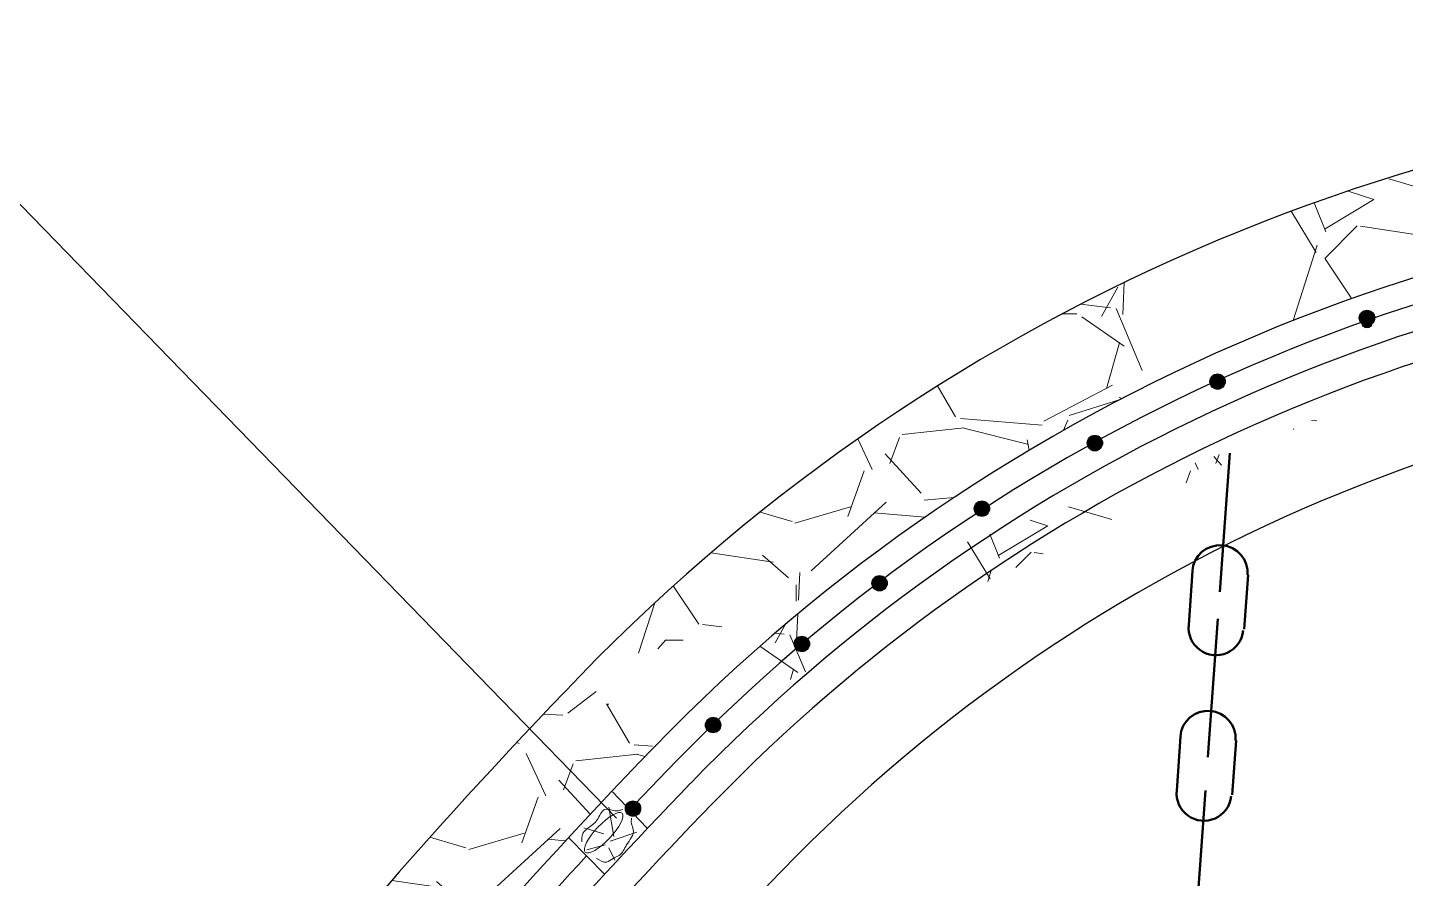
# Model space of a CAD drawing. Header units: millimetres. Extents: x -46762 to 161452, y -66984 to 31524.
# Drawn here: x -40546 to -39204, y -8710 to -7882 of the extents above; entities that cross this region are included whole.
import ezdxf

# ---------------------------------------------------------------- set-up
doc = ezdxf.new("R2010")
doc.units = ezdxf.units.MM
doc.header["$LTSCALE"] = 0.5
pattern_1 = [(228.0128, (-97673.256, -17195.63), (-2540.002158, -2857.503511), [42.7151, -4228.8125]), (184.9697, (-97701.831, -17227.38), (3810.0061633, 317.4977594), [73.3006, -7256.75]), (132.5104, (-97774.856, -17233.73), (3174.99769, -3492.5034116), [51.6853, -5116.8375]), (267.2737, (-97898.681, -17313.105), (317.4986214, 6349.9979567), [66.7506, -6608.3]), (292.8337, (-97901.856, -17379.78), (-1587.504507, 3810.0021663), [65.4543, -6479.975]), (357.2737, (-97876.456, -17440.105), (-6349.9979567, 317.4986214), [66.7506, -6608.3]), (37.6942, (-97809.781, -17443.28), (-4127.5026077, -3174.9971696), [88.2742, -8739.1375]), (72.2553, (-97739.931, -17389.305), (2222.5044457, 6985.0020258), [83.34, -8250.6625]), (121.4296, (-97714.531, -17309.93), (-2540.0006544, 4127.495145), [66.9766, -6630.6875]), (175.2364, (-97749.456, -17252.78), (3492.497257, -317.49702), [76.4641, -3746.7375]), (222.3974, (-97825.656, -17246.43), (-3810.0001147, -3492.4954563), [98.8848, -9789.6]), (138.8141, (-97584.356, -17316.28), (-2222.498584, 1904.99707), [33.7506, -3341.325]), (171.4692, (-97609.756, -17294.055), (4127.4936994, -635.0016), [64.2102, -6356.825]), (225, (-97673.26, -17284.53), (-7e-14, -317.4998), [44.9011, -404.1112]), (203.1986, (-97695.48, -17246.43), (1587.505353, 635.002784), [24.1801, -2393.825]), (291.8014, (-97717.706, -17255.955), (-317.50022, 952.500614), [34.1957, -1675.6]), (30.9638, (-97705.006, -17287.705), (952.498994, 635.000495), [55.54, -1795.7875]), (161.5651, (-97657.38, -17259.13), (635.00029, -317.49953), [40.1609, -963.8625]), (16.3895, (-97901.856, -17255.955), (3175.001752, 952.498019), [56.261, -5569.85]), (70.3462, (-97847.88, -17240.08), (-1269.996461, -3492.495061), [47.1999, -4672.775]), (293.1986, (-97657.38, -17195.63), (-635.002784, 1587.505353), [48.36, -2369.65]), (343.6105, (-97638.33, -17240.08), (-3175.001752, 952.498019), [56.261, -5569.85]), (339.444, (-97901.856, -17452.805), (-1587.50197, 634.99923), [54.2544, -2658.4625]), (294.7751, (-97851.056, -17471.855), (-1587.4963005, 3492.498378), [45.459, -4500.45]), (66.8014, (-97654.206, -17513.13), (635.002784, 1587.505353), [48.36, -2369.65]), (17.354, (-97635.156, -17468.68), (-4127.500223, -1269.9980845), [53.2229, -5269.05]), (69.444, (-97809.78, -17513.13), (-634.99923, -1587.50197), [27.1273, -2685.6]), (101.3099, (-97673.256, -17513.13), (-317.49843, 1269.99593), [16.1894, -1602.75]), (165.9638, (-97676.43, -17497.255), (952.50067, -317.49945), [65.4542, -1243.6312]), (186.009, (-97739.931, -17481.38), (3174.995318, 317.4992586), [60.6584, -6005.175]), (303.6901, (-97705.01, -17316.28), (-317.50011, 634.99939), [45.7905, -1098.9725]), (353.1572, (-97679.606, -17354.38), (5397.502232, -635.002844), [79.9446, -7914.5]), (60.9454, (-97600.23, -17363.905), (-1269.997046, -2222.494701), [32.6885, -3236.175]), (90, (-97584.36, -17335.33), (-317.5, 317.5), [19.05, -298.45]), (120.2564, (-97746.28, -17471.855), (1269.997308, -2222.498879), [44.1084, -4366.7375]), (48.0128, (-97768.506, -17433.755), (2540.002158, 2857.503511), [85.4304, -4186.1]), (0, (-97711.36, -17370.25), (317.5, 317.5), [82.55, -234.95]), (325.3048, (-97628.806, -17370.255), (-3174.994499, 2222.500211), [50.2012, -4969.9125]), (254.0546, (-97587.53, -17398.83), (-317.50081, -1270.003025), [46.2286, -2265.2125]), (207.646, (-97600.231, -17443.28), (-6032.497881, -3175.0019968), [75.2681, -7451.5625]), (175.4261, (-97666.906, -17478.205), (-4127.5009506, 317.498464), [79.6286, -7883.225]), (175.4261, (-97666.906, -17478.205), (-4127.5009506, 317.498464), [79.6286, -7883.225])]

msp = doc.modelspace()

# ---------------------------------------------------------------- hatches: boundary and pattern name
at = {"lineweight": 9}
h = msp.add_hatch(dxfattribs=at)
h.set_pattern_fill('GRAVEL', color=256, scale=12.5, style=0)
h.set_pattern_definition(pattern_1)
edge = h.paths.add_edge_path()
edge.add_arc((-38662.7, -9816.32), 1873, 89.60656, 135.9015)
edge.add_arc((-38662.7, -9816.32), 1773, 89.60656, 135.9015)
h = msp.add_hatch(color=256)
h.paths.add_polyline_path([(-39241.85, -8157.14, 0.0001469), (-39241.86, -8160.26, -0.4075683), (-39237.14, -8165.09, -0.2818112), (-39239.77, -8169.4), (-39236.16, -8169.4, 0.1768497), (-39234.41, -8164.59, 0.4140377)])
h.paths.add_polyline_path([(-39241.86, -8160.26, -0.0001469), (-39241.85, -8157.14, 0.4143895), (-39249.31, -8164.59, 0.1768497), (-39247.56, -8169.4), (-39244.17, -8169.4, -0.2818112), (-39246.8, -8165.09, -0.4208902)])
h.paths.add_polyline_path([(-39236.16, -8169.4), (-39239.77, -8169.4, -0.2405059), (-39244.17, -8169.4), (-39247.56, -8169.4, 0.4650741)])
for points in [[(-39246.92, -8168.93, 0.4142136), (-39244.34, -8171.52), (-39244.34, -8168.93), (-39241.75, -8168.93, 1)], [(-39244.56, -8165.09, 0.4142136), (-39241.97, -8167.68), (-39241.97, -8165.09), (-39239.38, -8165.09, 1)], [(-39244.45, -8164.59, 0.4142136), (-39241.86, -8167.18), (-39241.86, -8164.59), (-39239.27, -8164.59, 1)], [(-39244.45, -8169.43, 0.4142136), (-39241.86, -8172.01), (-39241.86, -8169.43), (-39239.27, -8169.43, 1)], [(-39239.38, -8165.09), (-39241.97, -8165.09), (-39241.97, -8167.68, 0.4142136)], [(-39239.27, -8164.59), (-39241.86, -8164.59), (-39241.86, -8167.18, 0.4142136)], [(-39241.75, -8168.93), (-39244.34, -8168.93), (-39244.34, -8171.52, 0.4142136)], [(-39239.27, -8169.43), (-39241.86, -8169.43), (-39241.86, -8172.01, 0.4142136)], [(-39392.46, -8226.6, 0.4142136), (-39389.88, -8229.19), (-39389.88, -8226.6), (-39387.29, -8226.6, 1)], [(-39389.99, -8227.1, 0.4142136), (-39387.4, -8229.69), (-39387.4, -8227.1), (-39384.81, -8227.1, 1)], [(-39389.99, -8227.1, 0.4142136), (-39387.4, -8229.69), (-39387.4, -8227.1), (-39384.81, -8227.1, 1)], [(-39389.88, -8226.6, 0.4142136), (-39387.29, -8229.19), (-39387.29, -8226.6), (-39384.7, -8226.6, 1)], [(-39387.29, -8226.6), (-39389.88, -8226.6), (-39389.88, -8229.19, 0.4142136)], [(-39384.81, -8227.1), (-39387.4, -8227.1), (-39387.4, -8229.69, 0.4142136)], [(-39384.81, -8227.1), (-39387.4, -8227.1), (-39387.4, -8229.69, 0.4142136)], [(-39384.7, -8226.6), (-39387.29, -8226.6), (-39387.29, -8229.19, 0.4142136)], [(-39509.38, -8286.85, 0.4142136), (-39506.8, -8289.43), (-39506.8, -8286.85), (-39504.21, -8286.85, 1)], [(-39509.38, -8289.43, 0.4142136), (-39506.8, -8292.02), (-39506.8, -8289.43), (-39504.21, -8289.43, 1)], [(-39509.27, -8286.35, 0.4142136), (-39506.68, -8288.94), (-39506.68, -8286.35), (-39504.1, -8286.35, 1)], [(-39509.27, -8286.35, 0.4142136), (-39506.68, -8288.94), (-39506.68, -8286.35), (-39504.1, -8286.35, 1)], [(-39504.21, -8286.85), (-39506.8, -8286.85), (-39506.8, -8289.43, 0.4142136)], [(-39504.1, -8286.35), (-39506.68, -8286.35), (-39506.68, -8288.94, 0.4142136)], [(-39504.1, -8286.35), (-39506.68, -8286.35), (-39506.68, -8288.94, 0.4142136)], [(-39504.21, -8289.43), (-39506.8, -8289.43), (-39506.8, -8292.02, 0.4142136)], [(-39622.6, -8353.04, 0.4142136), (-39620.02, -8355.63), (-39620.02, -8353.04), (-39617.43, -8353.04, 1)], [(-39620.3, -8352.61, 0.4142136), (-39617.71, -8355.2), (-39617.71, -8352.61), (-39615.12, -8352.61, 1)], [(-39617.43, -8353.04), (-39620.02, -8353.04), (-39620.02, -8355.63, 0.4142136)], [(-39619.35, -8350.75, 0.4142136), (-39616.76, -8353.33), (-39616.76, -8350.75), (-39614.18, -8350.75, 1)], [(-39619.24, -8350.25, 0.4142136), (-39616.65, -8352.84), (-39616.65, -8350.25), (-39614.06, -8350.25, 1)], [(-39615.12, -8352.61), (-39617.71, -8352.61), (-39617.71, -8355.2, 0.4142136)], [(-39614.18, -8350.75), (-39616.76, -8350.75), (-39616.76, -8353.33, 0.4142136)], [(-39614.06, -8350.25), (-39616.65, -8350.25), (-39616.65, -8352.84, 0.4142136)], [(-39720.47, -8421.6, 0.4142136), (-39717.88, -8424.18), (-39717.88, -8421.6), (-39715.29, -8421.6, 1)], [(-39718.99, -8423.31, 0.4142136), (-39716.41, -8425.89), (-39716.41, -8423.31), (-39713.82, -8423.31, 1)], [(-39718.88, -8422.81, 0.4142136), (-39716.29, -8425.4), (-39716.29, -8422.81), (-39713.71, -8422.81, 1)], [(-39715.29, -8421.6), (-39717.88, -8421.6), (-39717.88, -8424.18, 0.4142136)], [(-39717.86, -8420.43, 0.4142136), (-39715.27, -8423.02), (-39715.27, -8420.43), (-39712.68, -8420.43, 1)], [(-39712.68, -8420.43), (-39715.27, -8420.43), (-39715.27, -8423.02, 0.4142136)], [(-39713.82, -8423.31), (-39716.41, -8423.31), (-39716.41, -8425.89, 0.4142136)], [(-39713.71, -8422.81), (-39716.29, -8422.81), (-39716.29, -8425.4, 0.4142136)], [(-39794.55, -8482.39, 0.4142136), (-39791.96, -8484.97), (-39791.96, -8482.39), (-39789.37, -8482.39, 1)], [(-39794.44, -8481.89, 0.4142136), (-39791.85, -8484.48), (-39791.85, -8481.89), (-39789.26, -8481.89, 1)], [(-39794.21, -8484.47, 0.4142136), (-39791.62, -8487.05), (-39791.62, -8484.47), (-39789.03, -8484.47, 1)], [(-39794.1, -8481.38, 0.4142136), (-39791.51, -8483.97), (-39791.51, -8481.38), (-39788.92, -8481.38, 1)], [(-39789.37, -8482.39), (-39791.96, -8482.39), (-39791.96, -8484.97, 0.4142136)], [(-39789.26, -8481.89), (-39791.85, -8481.89), (-39791.85, -8484.48, 0.4142136)], [(-39789.03, -8484.47), (-39791.62, -8484.47), (-39791.62, -8487.05, 0.4142136)], [(-39788.92, -8481.38), (-39791.51, -8481.38), (-39791.51, -8483.97, 0.4142136)], [(-39881.84, -8563.14, 0.4142136), (-39879.25, -8565.73), (-39879.25, -8563.14), (-39876.66, -8563.14, 1)], [(-39881.44, -8561.1, 0.4142136), (-39878.85, -8563.69), (-39878.85, -8561.1), (-39876.26, -8561.1, 1)], [(-39880.98, -8561.24, 0.4142136), (-39878.39, -8563.83), (-39878.39, -8561.24), (-39875.8, -8561.24, 1)], [(-39880.87, -8560.74, 0.4142136), (-39878.28, -8563.33), (-39878.28, -8560.74), (-39875.69, -8560.74, 1)], [(-39876.66, -8563.14), (-39879.25, -8563.14), (-39879.25, -8565.73, 0.4142136)], [(-39876.26, -8561.1), (-39878.85, -8561.1), (-39878.85, -8563.69, 0.4142136)], [(-39875.8, -8561.24), (-39878.39, -8561.24), (-39878.39, -8563.83, 0.4142136)], [(-39875.69, -8560.74), (-39878.28, -8560.74), (-39878.28, -8563.33, 0.4142136)], [(-39958.73, -8638.99, 0.4142136), (-39956.14, -8641.58), (-39956.14, -8638.99), (-39953.56, -8638.99, 1)], [(-39958.95, -8642.57, 0.4142136), (-39956.37, -8645.16), (-39956.37, -8642.57), (-39953.78, -8642.57, 1)], [(-39958.84, -8642.08, 0.4142136), (-39956.26, -8644.66), (-39956.26, -8642.08), (-39953.67, -8642.08, 1)], [(-39958.84, -8642.08, 0.4142136), (-39956.26, -8644.66), (-39956.26, -8642.08), (-39953.67, -8642.08, 1)], [(-39953.78, -8642.57), (-39956.37, -8642.57), (-39956.37, -8645.16, 0.4142136)], [(-39953.67, -8642.08), (-39956.26, -8642.08), (-39956.26, -8644.66, 0.4142136)], [(-39953.67, -8642.08), (-39956.26, -8642.08), (-39956.26, -8644.66, 0.4142136)], [(-39953.56, -8638.99), (-39956.14, -8638.99), (-39956.14, -8641.58, 0.4142136)]]:
    msp.add_hatch(color=256).paths.add_polyline_path(points)
h = msp.add_hatch(color=256)
h.paths.add_polyline_path([(-39246.68, -8164, -0.0003244), (-39244.43, -8164.28, -0.8203955), (-39239.39, -8164.9, -0.0003244), (-39237.14, -8165.19, 0.0050535), (-39237.14, -8165.09, 0.892068)])
h.paths.add_polyline_path([(-39237.14, -8165.19, 0.0003244), (-39239.39, -8164.9, -0.0181559), (-39239.38, -8165.09, -1), (-39244.56, -8165.09, -0.0803625), (-39244.43, -8164.28, 0.0003244), (-39246.68, -8164, 0.0570445), (-39246.8, -8165.09, 0.9899437)])
h = msp.add_hatch(color=256)
edge = h.paths.add_edge_path()
edge.add_arc((-39241.97, -8165.09), 4.83, 0, 360)
edge = h.paths.add_edge_path(flags=16)
edge.add_arc((-39241.97, -8165.09), 2.59, 0, 360)
h = msp.add_hatch(color=256)
h.paths.add_polyline_path([(-39246.57, -8168.33, -0.0003244), (-39244.32, -8168.61, -0.8203955), (-39239.28, -8169.24, -0.0003244), (-39237.03, -8169.52, 0.0050535), (-39237.03, -8169.43, 0.892068)])
h.paths.add_polyline_path([(-39237.03, -8169.52, 0.0003244), (-39239.28, -8169.24, -0.0181559), (-39239.27, -8169.43, -1), (-39244.45, -8169.43, -0.0803625), (-39244.32, -8168.61, 0.0003244), (-39246.57, -8168.33, 0.0570445), (-39246.69, -8169.43, 0.9899437)])
h = msp.add_hatch(color=256)
edge = h.paths.add_edge_path()
edge.add_arc((-39241.86, -8169.43), 4.83, 0, 360)
edge = h.paths.add_edge_path(flags=16)
edge.add_arc((-39241.86, -8169.43), 2.59, 0, 360)
h = msp.add_hatch(color=256)
h.paths.add_polyline_path([(-39387.28, -8219.15, 0.0001469), (-39387.29, -8222.27, -0.4075683), (-39382.57, -8227.1, -0.2818112), (-39385.2, -8231.4), (-39381.59, -8231.4, 0.1768497), (-39379.84, -8226.6, 0.4140377)])
h.paths.add_polyline_path([(-39387.29, -8222.27, -0.0001469), (-39387.28, -8219.15, 0.4143895), (-39394.74, -8226.6, 0.1768497), (-39392.99, -8231.4), (-39389.6, -8231.4, -0.2818112), (-39392.23, -8227.1, -0.4208902)])
h.paths.add_polyline_path([(-39381.59, -8231.4), (-39385.2, -8231.4, -0.2405059), (-39389.6, -8231.4), (-39392.99, -8231.4, 0.4650741)])
h = msp.add_hatch(color=256)
edge = h.paths.add_edge_path()
edge.add_arc((-39387.4, -8227.1), 4.83, 0, 360)
edge = h.paths.add_edge_path(flags=16)
edge.add_arc((-39387.4, -8227.1), 2.59, 0, 360)
h = msp.add_hatch(color=256)
edge = h.paths.add_edge_path()
edge.add_arc((-39387.4, -8227.1), 4.83, 0, 360)
edge = h.paths.add_edge_path(flags=16)
edge.add_arc((-39387.4, -8227.1), 2.59, 0, 360)
h = msp.add_hatch(color=256)
h.paths.add_polyline_path([(-39392.11, -8226.01, -0.0003244), (-39389.86, -8226.28, -0.8203955), (-39384.82, -8226.91, -0.0003244), (-39382.57, -8227.2, 0.0050535), (-39382.57, -8227.1, 0.892068)])
h.paths.add_polyline_path([(-39382.57, -8227.2, 0.0003244), (-39384.82, -8226.91, -0.0181559), (-39384.81, -8227.1, -1), (-39389.99, -8227.1, -0.0803625), (-39389.86, -8226.28, 0.0003244), (-39392.11, -8226.01, 0.0570445), (-39392.23, -8227.1, 0.9899437)])
h = msp.add_hatch(color=256)
h.paths.add_polyline_path([(-39392.11, -8226.01, -0.0003244), (-39389.86, -8226.28, -0.8203955), (-39384.82, -8226.91, -0.0003244), (-39382.57, -8227.2, 0.0050535), (-39382.57, -8227.1, 0.892068)])
h.paths.add_polyline_path([(-39382.57, -8227.2, 0.0003244), (-39384.82, -8226.91, -0.0181559), (-39384.81, -8227.1, -1), (-39389.99, -8227.1, -0.0803625), (-39389.86, -8226.28, 0.0003244), (-39392.11, -8226.01, 0.0570445), (-39392.23, -8227.1, 0.9899437)])
h = msp.add_hatch(color=256)
h.paths.add_polyline_path([(-39506.68, -8278.9, 0.0001469), (-39506.69, -8282.01, -0.4075683), (-39501.96, -8286.85, -0.2818112), (-39504.6, -8291.15), (-39500.99, -8291.15, 0.1768497), (-39499.23, -8286.35, 0.4140377)])
h.paths.add_polyline_path([(-39506.69, -8282.01, -0.0001469), (-39506.68, -8278.9, 0.4143895), (-39514.14, -8286.35, 0.1768497), (-39512.38, -8291.15), (-39508.99, -8291.15, -0.2818112), (-39511.63, -8286.85, -0.4208902)])
h.paths.add_polyline_path([(-39500.99, -8291.15), (-39504.6, -8291.15, -0.2405059), (-39508.99, -8291.15), (-39512.38, -8291.15, 0.4650741)])
h = msp.add_hatch(color=256)
h.paths.add_polyline_path([(-39511.5, -8285.75, -0.0003244), (-39509.25, -8286.03, -0.8203955), (-39504.21, -8286.66, -0.0003244), (-39501.96, -8286.94, 0.0050535), (-39501.96, -8286.85, 0.892068)])
h.paths.add_polyline_path([(-39501.96, -8286.94, 0.0003244), (-39504.21, -8286.66, -0.0181559), (-39504.21, -8286.85, -1), (-39509.38, -8286.85, -0.0803625), (-39509.25, -8286.03, 0.0003244), (-39511.5, -8285.75, 0.0570445), (-39511.63, -8286.85, 0.9899437)])
h = msp.add_hatch(color=256)
edge = h.paths.add_edge_path()
edge.add_arc((-39506.8, -8286.85), 4.83, 0, 360)
edge = h.paths.add_edge_path(flags=16)
edge.add_arc((-39506.8, -8286.85), 2.59, 0, 360)
h = msp.add_hatch(color=256)
h.paths.add_polyline_path([(-39511.5, -8288.34, -0.0003244), (-39509.25, -8288.62, -0.8203955), (-39504.21, -8289.25, -0.0003244), (-39501.96, -8289.53, 0.0050535), (-39501.96, -8289.43, 0.892068)])
h.paths.add_polyline_path([(-39501.96, -8289.53, 0.0003244), (-39504.21, -8289.25, -0.0181559), (-39504.21, -8289.43, -1), (-39509.38, -8289.43, -0.0803625), (-39509.25, -8288.62, 0.0003244), (-39511.5, -8288.34, 0.0570445), (-39511.63, -8289.43, 0.9899437)])
h = msp.add_hatch(color=256)
edge = h.paths.add_edge_path()
edge.add_arc((-39506.8, -8289.43), 4.83, 0, 360)
edge = h.paths.add_edge_path(flags=16)
edge.add_arc((-39506.8, -8289.43), 2.59, 0, 360)
h = msp.add_hatch(color=256)
h.paths.add_polyline_path([(-39616.65, -8342.8, 0.0001469), (-39616.65, -8345.91, -0.4075683), (-39611.93, -8350.75, -0.2818112), (-39614.57, -8355.05), (-39610.95, -8355.05, 0.1768497), (-39609.2, -8350.25, 0.4140377)])
h.paths.add_polyline_path([(-39616.65, -8345.91, -0.0001469), (-39616.65, -8342.8, 0.4143895), (-39624.1, -8350.25, 0.1768497), (-39622.35, -8355.05), (-39618.96, -8355.05, -0.2818112), (-39621.6, -8350.75, -0.4208902)])
h.paths.add_polyline_path([(-39610.95, -8355.05), (-39614.57, -8355.05, -0.2405059), (-39618.96, -8355.05), (-39622.35, -8355.05, 0.4650741)])
h = msp.add_hatch(color=256)
edge = h.paths.add_edge_path()
edge.add_arc((-39617.71, -8352.61), 4.83, 0, 360)
edge = h.paths.add_edge_path(flags=16)
edge.add_arc((-39617.71, -8352.61), 2.59, 0, 360)
h = msp.add_hatch(color=256)
h.paths.add_polyline_path([(-39622.42, -8351.52, -0.0003244), (-39620.17, -8351.79, -0.8203955), (-39615.13, -8352.42, -0.0003244), (-39612.88, -8352.71, 0.0050535), (-39612.88, -8352.61, 0.892068)])
h.paths.add_polyline_path([(-39612.88, -8352.71, 0.0003244), (-39615.13, -8352.42, -0.0181559), (-39615.12, -8352.61, -1), (-39620.3, -8352.61, -0.0803625), (-39620.17, -8351.79, 0.0003244), (-39622.42, -8351.52, 0.0570445), (-39622.54, -8352.61, 0.9899437)])
h = msp.add_hatch(color=256)
h.paths.add_polyline_path([(-39621.47, -8349.65, -0.0003244), (-39619.22, -8349.93, -0.8203955), (-39614.18, -8350.56, -0.0003244), (-39611.93, -8350.84, 0.0050535), (-39611.93, -8350.75, 0.892068)])
h.paths.add_polyline_path([(-39611.93, -8350.84, 0.0003244), (-39614.18, -8350.56, -0.0181559), (-39614.18, -8350.75, -1), (-39619.35, -8350.75, -0.0803625), (-39619.22, -8349.93, 0.0003244), (-39621.47, -8349.65, 0.0570445), (-39621.6, -8350.75, 0.9899437)])
h = msp.add_hatch(color=256)
edge = h.paths.add_edge_path()
edge.add_arc((-39616.76, -8350.75), 4.83, 0, 360)
edge = h.paths.add_edge_path(flags=16)
edge.add_arc((-39616.76, -8350.75), 2.59, 0, 360)
h = msp.add_hatch(color=256)
h.paths.add_polyline_path([(-39716.29, -8415.36, 0.0001469), (-39716.3, -8418.47, -0.4075683), (-39711.57, -8423.31, -0.2818112), (-39714.21, -8427.61), (-39710.59, -8427.61, 0.1768497), (-39708.84, -8422.81, 0.4140377)])
h.paths.add_polyline_path([(-39716.3, -8418.47, -0.0001469), (-39716.29, -8415.36, 0.4143895), (-39723.75, -8422.81, 0.1768497), (-39721.99, -8427.61), (-39718.6, -8427.61, -0.2818112), (-39721.24, -8423.31, -0.4208902)])
h.paths.add_polyline_path([(-39710.59, -8427.61), (-39714.21, -8427.61, -0.2405059), (-39718.6, -8427.61), (-39721.99, -8427.61, 0.4650741)])
h = msp.add_hatch(color=256)
edge = h.paths.add_edge_path()
edge.add_arc((-39717.88, -8421.6), 4.83, 0, 360)
edge = h.paths.add_edge_path(flags=16)
edge.add_arc((-39717.88, -8421.6), 2.59, 0, 360)
h = msp.add_hatch(color=256)
h.paths.add_polyline_path([(-39722.59, -8420.5, -0.0003244), (-39720.34, -8420.78, -0.8203955), (-39715.3, -8421.41, -0.0003244), (-39713.05, -8421.69, 0.0050535), (-39713.05, -8421.6, 0.892068)])
h.paths.add_polyline_path([(-39713.05, -8421.69, 0.0003244), (-39715.3, -8421.41, -0.0181559), (-39715.29, -8421.6, -1), (-39720.47, -8421.6, -0.0803625), (-39720.34, -8420.78, 0.0003244), (-39722.59, -8420.5, 0.0570445), (-39722.71, -8421.6, 0.9899437)])
h = msp.add_hatch(color=256)
h.paths.add_polyline_path([(-39721.11, -8422.21, -0.0003244), (-39718.86, -8422.49, -0.8203955), (-39713.82, -8423.12, -0.0003244), (-39711.57, -8423.4, 0.0050535), (-39711.57, -8423.31, 0.892068)])
h.paths.add_polyline_path([(-39711.57, -8423.4, 0.0003244), (-39713.82, -8423.12, -0.0181559), (-39713.82, -8423.31, -1), (-39718.99, -8423.31, -0.0803625), (-39718.86, -8422.49, 0.0003244), (-39721.11, -8422.21, 0.0570445), (-39721.24, -8423.31, 0.9899437)])
h = msp.add_hatch(color=256)
edge = h.paths.add_edge_path()
edge.add_arc((-39716.41, -8423.31), 4.83, 0, 360)
edge = h.paths.add_edge_path(flags=16)
edge.add_arc((-39716.41, -8423.31), 2.59, 0, 360)
h = msp.add_hatch(color=256)
h.paths.add_polyline_path([(-39791.85, -8474.44, 0.0001469), (-39791.85, -8477.55, -0.4075683), (-39787.13, -8482.39, -0.2818112), (-39789.77, -8486.69), (-39786.15, -8486.69, 0.1768497), (-39784.4, -8481.89, 0.4140377)])
h.paths.add_polyline_path([(-39791.85, -8477.55, -0.0001469), (-39791.85, -8474.44, 0.4143895), (-39799.3, -8481.89, 0.1768497), (-39797.55, -8486.69), (-39794.16, -8486.69, -0.2818112), (-39796.8, -8482.39, -0.4208902)])
h.paths.add_polyline_path([(-39786.15, -8486.69), (-39789.77, -8486.69, -0.2405059), (-39794.16, -8486.69), (-39797.55, -8486.69, 0.4650741)])
h = msp.add_hatch(color=256)
h.paths.add_polyline_path([(-39796.67, -8481.29, -0.0003244), (-39794.42, -8481.57, -0.8203955), (-39789.38, -8482.2, -0.0003244), (-39787.13, -8482.48, 0.0050535), (-39787.13, -8482.39, 0.892068)])
h.paths.add_polyline_path([(-39787.13, -8482.48, 0.0003244), (-39789.38, -8482.2, -0.0181559), (-39789.37, -8482.39, -1), (-39794.55, -8482.39, -0.0803625), (-39794.42, -8481.57, 0.0003244), (-39796.67, -8481.29, 0.0570445), (-39796.8, -8482.39, 0.9899437)])
h = msp.add_hatch(color=256)
edge = h.paths.add_edge_path()
edge.add_arc((-39791.96, -8482.39), 4.83, 0, 360)
edge = h.paths.add_edge_path(flags=16)
edge.add_arc((-39791.96, -8482.39), 2.59, 0, 360)
h = msp.add_hatch(color=256)
h.paths.add_polyline_path([(-39796.33, -8483.37, -0.0003244), (-39794.08, -8483.65, -0.8203955), (-39789.04, -8484.28, -0.0003244), (-39786.79, -8484.56, 0.0050535), (-39786.79, -8484.47, 0.892068)])
h.paths.add_polyline_path([(-39786.79, -8484.56, 0.0003244), (-39789.04, -8484.28, -0.0181559), (-39789.03, -8484.47, -1), (-39794.21, -8484.47, -0.0803625), (-39794.08, -8483.65, 0.0003244), (-39796.33, -8483.37, 0.0570445), (-39796.45, -8484.47, 0.9899437)])
h = msp.add_hatch(color=256)
edge = h.paths.add_edge_path()
edge.add_arc((-39791.62, -8484.47), 4.83, 0, 360)
edge = h.paths.add_edge_path(flags=16)
edge.add_arc((-39791.62, -8484.47), 2.59, 0, 360)
h = msp.add_hatch(dxfattribs=at)
h.set_pattern_fill('GRAVEL', color=256, scale=12.5, style=0)
h.set_pattern_definition(pattern_1)
h.paths.add_polyline_path([(-40424.22, -8996.87, 0.0092719), (-40545.56, -9162.18, 0.0404014), (-40607.94, -9259.77), (-40528.4, -9313.41, -0.005282), (-40463.85, -9219.83, -0.00927), (-40344.72, -9057.54, -0.0292086), (-39936.05, -8582.59), (-40007.92, -8513.05, 0.0292095)])
h = msp.add_hatch(color=256)
h.paths.add_polyline_path([(-39878.27, -8553.29, 0.0001469), (-39878.28, -8556.41, -0.4075683), (-39873.56, -8561.24, -0.2818112), (-39876.19, -8565.54), (-39872.58, -8565.54, 0.1768497), (-39870.83, -8560.74, 0.4140377)])
h.paths.add_polyline_path([(-39878.28, -8556.41, -0.0001469), (-39878.27, -8553.29, 0.4143895), (-39885.73, -8560.74, 0.1768497), (-39883.98, -8565.54), (-39880.59, -8565.54, -0.2818112), (-39883.22, -8561.24, -0.4208902)])
h.paths.add_polyline_path([(-39872.58, -8565.54), (-39876.19, -8565.54, -0.2405059), (-39880.59, -8565.54), (-39883.98, -8565.54, 0.4650741)])
h = msp.add_hatch(color=256)
h.paths.add_polyline_path([(-39883.56, -8560.01, -0.0003244), (-39881.3, -8560.28, -0.8203955), (-39876.27, -8560.91, -0.0003244), (-39874.02, -8561.2, 0.0050535), (-39874.02, -8561.1, 0.892068)])
h.paths.add_polyline_path([(-39874.02, -8561.2, 0.0003244), (-39876.27, -8560.91, -0.0181559), (-39876.26, -8561.1, -1), (-39881.44, -8561.1, -0.0803625), (-39881.3, -8560.28, 0.0003244), (-39883.56, -8560.01, 0.0570445), (-39883.68, -8561.1, 0.9899437)])
h = msp.add_hatch(color=256)
edge = h.paths.add_edge_path()
edge.add_arc((-39878.85, -8561.1), 4.83, 0, 360)
edge = h.paths.add_edge_path(flags=16)
edge.add_arc((-39878.85, -8561.1), 2.59, 0, 360)
h = msp.add_hatch(color=256)
edge = h.paths.add_edge_path()
edge.add_arc((-39878.39, -8561.24), 4.83, 0, 360)
edge = h.paths.add_edge_path(flags=16)
edge.add_arc((-39878.39, -8561.24), 2.59, 0, 360)
h = msp.add_hatch(color=256)
h.paths.add_polyline_path([(-39883.1, -8560.15, -0.0003244), (-39880.85, -8560.42, -0.8203955), (-39875.81, -8561.05, -0.0003244), (-39873.56, -8561.34, 0.0050535), (-39873.56, -8561.24, 0.892068)])
h.paths.add_polyline_path([(-39873.56, -8561.34, 0.0003244), (-39875.81, -8561.05, -0.0181559), (-39875.8, -8561.24, -1), (-39880.98, -8561.24, -0.0803625), (-39880.85, -8560.42, 0.0003244), (-39883.1, -8560.15, 0.0570445), (-39883.22, -8561.24, 0.9899437)])
h = msp.add_hatch(color=256)
h.paths.add_polyline_path([(-39956.25, -8634.62, 0.0001469), (-39956.26, -8637.74, -0.4075683), (-39951.53, -8642.57, -0.2818112), (-39954.17, -8646.88), (-39950.56, -8646.88, 0.1768497), (-39948.8, -8642.08, 0.4140377)])
h.paths.add_polyline_path([(-39956.26, -8637.74, -0.0001469), (-39956.25, -8634.62, 0.4143895), (-39963.71, -8642.08, 0.1768497), (-39961.95, -8646.88), (-39958.56, -8646.88, -0.2818112), (-39961.2, -8642.57, -0.4208902)])
h.paths.add_polyline_path([(-39950.56, -8646.88), (-39954.17, -8646.88, -0.2405059), (-39958.56, -8646.88), (-39961.95, -8646.88, 0.4650741)])
h = msp.add_hatch(color=256)
h.paths.add_polyline_path([(-39961.07, -8641.48, -0.0003244), (-39958.82, -8641.76, -0.8203955), (-39953.79, -8642.39, -0.0003244), (-39951.54, -8642.67, 0.0050535), (-39951.53, -8642.57, 0.892068)])
h.paths.add_polyline_path([(-39951.54, -8642.67, 0.0003244), (-39953.79, -8642.39, -0.0181559), (-39953.78, -8642.57, -1), (-39958.95, -8642.57, -0.0803625), (-39958.82, -8641.76, 0.0003244), (-39961.07, -8641.48, 0.0570445), (-39961.2, -8642.57, 0.9899437)])
h = msp.add_hatch(color=256)
edge = h.paths.add_edge_path()
edge.add_arc((-39956.37, -8642.57), 4.83, 0, 360)
edge = h.paths.add_edge_path(flags=16)
edge.add_arc((-39956.37, -8642.57), 2.59, 0, 360)
h = msp.add_hatch(color=256)
h.paths.add_polyline_path([(-39960.96, -8640.98, -0.0003244), (-39958.71, -8641.26, -0.8203955), (-39953.67, -8641.89, -0.0003244), (-39951.42, -8642.17, 0.0050535), (-39951.42, -8642.08, 0.892068)])
h.paths.add_polyline_path([(-39951.42, -8642.17, 0.0003244), (-39953.67, -8641.89, -0.0181559), (-39953.67, -8642.08, -1), (-39958.84, -8642.08, -0.0803625), (-39958.71, -8641.26, 0.0003244), (-39960.96, -8640.98, 0.0570445), (-39961.09, -8642.08, 0.9899437)])
h = msp.add_hatch(color=256)
edge = h.paths.add_edge_path()
edge.add_arc((-39956.26, -8642.08), 4.83, 0, 360)
edge = h.paths.add_edge_path(flags=16)
edge.add_arc((-39956.26, -8642.08), 2.59, 0, 360)

# ---------------------------------------------------------------- linework, layer by layer
at = {"lineweight": 15}
for p, q in [((-39972.3, -8651.35), (-40720.16, -7882.15)), ((-39979.74, -8640.56), (-39974.98, -8669.1)), ((-40004.13, -8660.77), (-39984.5, -8666.72)), ((-39978.54, -8673.86), (-39952.37, -8664.94)), ((-40001.16, -8682.18), (-39983.3, -8677.42)), ((-39979.74, -8680.39), (-39973.78, -8692.29))]:
    msp.add_line(p, q, dxfattribs=at)
at = {"linetype": 'Continuous', "lineweight": 50}
for p, q in [((-39375.33, -8296.19), (-39385.09, -8431.01)), ((-39387, -8457.28), (-39396.76, -8592.11)), ((-39399.1, -8624.42), (-39408.87, -8759.24))]:
    msp.add_line(p, q, dxfattribs=at)
at = {"lineweight": 50}
for p, q in [((-39415.35, -8463.55), (-39411.53, -8410.8)), ((-39361.42, -8467.46), (-39357.6, -8414.71)), ((-39427.02, -8624.65), (-39423.2, -8571.9)), ((-39373.09, -8628.55), (-39369.27, -8575.8))]:
    msp.add_line(p, q, dxfattribs=at)
for p, q in [((-39976.17, -8625.7), (-39942.85, -8660.77)), ((-40018.41, -8670.88), (-39983.9, -8705.95))]:
    msp.add_line(p, q)
for centre, radius in [((-39241.86, -8164.59), 7.45), ((-39244.34, -8168.93), 2.59), ((-39241.97, -8165.09), 4.83), ((-39241.86, -8169.43), 4.83), ((-39241.97, -8165.09), 2.59), ((-39241.86, -8164.59), 2.59), ((-39241.86, -8169.43), 2.59), ((-39387.29, -8226.6), 7.45), ((-39389.88, -8226.6), 2.59), ((-39387.4, -8227.1), 4.83), ((-39387.4, -8227.1), 4.83), ((-39387.4, -8227.1), 2.59), ((-39387.4, -8227.1), 2.59), ((-39387.29, -8226.6), 2.59), ((-39506.68, -8286.35), 7.45), ((-39506.8, -8286.85), 4.83), ((-39506.8, -8289.43), 4.83), ((-39506.8, -8286.85), 2.59), ((-39506.8, -8289.43), 2.59), ((-39506.68, -8286.35), 2.59), ((-39506.68, -8286.35), 2.59), ((-39616.65, -8350.25), 7.45), ((-39620.02, -8353.04), 2.59), ((-39617.71, -8352.61), 4.83), ((-39616.76, -8350.75), 4.83), ((-39617.71, -8352.61), 2.59), ((-39616.76, -8350.75), 2.59), ((-39616.65, -8350.25), 2.59), ((-39716.29, -8422.81), 7.45), ((-39717.88, -8421.6), 4.83), ((-39716.41, -8423.31), 4.83), ((-39717.88, -8421.6), 2.59), ((-39716.41, -8423.31), 2.59), ((-39716.29, -8422.81), 2.59), ((-39715.27, -8420.43), 2.59), ((-39791.85, -8481.89), 7.45), ((-39791.96, -8482.39), 4.83), ((-39791.62, -8484.47), 4.83), ((-39791.96, -8482.39), 2.59), ((-39791.85, -8481.89), 2.59), ((-39791.62, -8484.47), 2.59), ((-39791.51, -8481.38), 2.59), ((-39878.28, -8560.74), 7.45), ((-39878.85, -8561.1), 4.83), ((-39878.39, -8561.24), 4.83), ((-39879.25, -8563.14), 2.59), ((-39878.85, -8561.1), 2.59), ((-39878.39, -8561.24), 2.59), ((-39878.28, -8560.74), 2.59), ((-39956.26, -8642.08), 7.45), ((-39956.14, -8638.99), 2.59), ((-39956.37, -8642.57), 4.83), ((-39956.26, -8642.08), 4.83), ((-39956.37, -8642.57), 2.59), ((-39956.26, -8642.08), 2.59), ((-39956.26, -8642.08), 2.59)]:
    msp.add_circle(centre, radius)
for centre, radius, start, end in [((-38662.7, -9816.32), 1873, 89.60656, 135.9015), ((-38662.7, -9816.32), 1773, 89.60656, 135.9015), ((-38665.19, -9812.79), 1743.75, 93.15867, 135.92782), ((-38662.7, -9816.32), 1723, 94.23535, 135.9015), ((-38662.7, -9816.32), 1694, 94.5543, 135.9015), ((-38662.7, -9816.32), 1600, 90, 135.9015), ((-36078.72, -12314.96), 5467.45, 135.94326, 142.63548), ((-36078.72, -12314.96), 5367.45, 135.94326, 142.63548), ((-36082.7, -12311.32), 5337.07, 135.94165, 136.5847), ((-36082.7, -12311.32), 5312.07, 135.94165, 141.09504), ((-36082.7, -12311.32), 5283.07, 135.94165, 141.07648), ((-36082.7, -12311.32), 5337.07, 137.24409, 141.25949), ((-36082.7, -12311.32), 5189.07, 135.94165, 141.433)]:
    msp.add_arc(centre, radius, start, end)
at = {"linetype": 'Continuous', "lineweight": 50}
for centre, radius, start, end in [((-39384.9, -8412.79), 26.98, 355.85693, 175.85693), ((-39388.85, -8466.14), 26.67, 173.98699, 353.98699), ((-39396.57, -8573.89), 26.98, 355.85693, 175.85693), ((-39400.52, -8627.23), 26.67, 173.98699, 353.98699)]:
    msp.add_arc(centre, radius, start, end, dxfattribs=at)
at = {"lineweight": 15}
msp.add_ellipse((-39984.79, -8665.53), major_axis=(17.91, 18.93), ratio=0.2987578, dxfattribs=at)
for points in [[(-40005.92, -8674.45), (-40005.92, -8669.69), (-40004.73, -8665.53), (-40000.56, -8661.38), (-39991.05, -8653.05), (-39983.9, -8642.94), (-39973.78, -8644.13), (-39970.81, -8644.13), (-39966.06, -8642.94)], [(-39991.64, -8690.5), (-39982.12, -8694.07), (-39975.57, -8690.5), (-39969.62, -8687.53), (-39962.49, -8677.42), (-39955.94, -8662.56), (-39957.73, -8656.62), (-39957.73, -8651.26)]]:
    msp.add_spline(points, degree=3, dxfattribs=at)

doc.saveas('drawing.dxf')
